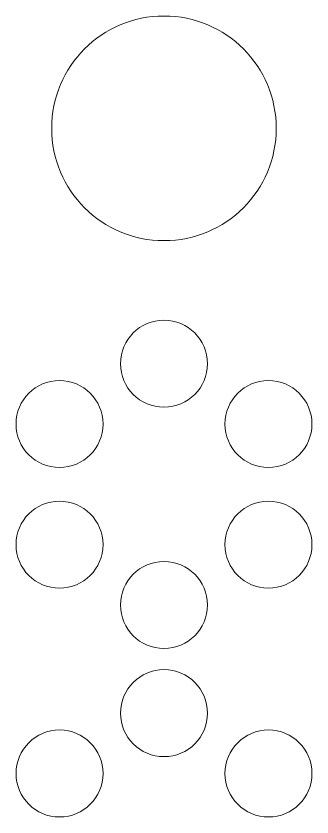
# Model space of a CAD drawing. Header units: millimetres. Extents: x -1200 to 1200, y -590 to 590.
# Drawn here: x 516.7 to 640.3, y -65.7 to 269.2 of the extents above; entities that cross this region are included whole.
import ezdxf

# ---------------------------------------------------------------- set-up
doc = ezdxf.new("R2010")
doc.units = ezdxf.units.MM
doc.header["$MEASUREMENT"] = 0
doc.layers.add('Layer 1', color=7, linetype='Continuous')

msp = doc.modelspace()

# ---------------------------------------------------------------- linework, layer by layer
at = {"layer": 'Layer 1', "color": 250, "lineweight": 20}
for points, knots in [([(531.6115, 222.2714), (531.6115, 222.2714), (531.6717, 224.6937), (531.6717, 224.6937), (531.6717, 224.6937), (531.8529, 227.0822), (531.8529, 227.0822), (531.8529, 227.0822), (532.1517, 229.4344), (532.1517, 229.4344), (532.1517, 229.4344), (532.5617, 231.7457), (532.5617, 231.7457), (532.5617, 231.7457), (533.0874, 234.0158), (533.0874, 234.0158), (533.0874, 234.0158), (533.7192, 236.2423), (533.7192, 236.2423), (533.7192, 236.2423), (534.4572, 238.4232), (534.4572, 238.4232), (534.4572, 238.4232), (535.294, 240.5532), (535.294, 240.5532), (535.294, 240.5532), (536.2347, 242.6325), (536.2347, 242.6325), (536.2347, 242.6325), (537.2692, 244.6562), (537.2692, 244.6562), (537.2692, 244.6562), (538.3978, 246.6246), (538.3978, 246.6246), (538.3978, 246.6246), (539.6205, 248.5299), (539.6205, 248.5299), (539.6205, 248.5299), (540.9274, 250.3728), (540.9274, 250.3728), (540.9274, 250.3728), (542.324, 252.1477), (542.324, 252.1477), (542.324, 252.1477), (543.7974, 253.8552), (543.7974, 253.8552), (543.7974, 253.8552), (545.3504, 255.4875), (545.3504, 255.4875), (545.3504, 255.4875), (546.9808, 257.0453), (546.9808, 257.0453), (546.9808, 257.0453), (548.6856, 258.5234), (548.6856, 258.5234), (548.6856, 258.5234), (550.4582, 259.9167), (550.4582, 259.9167), (550.4582, 259.9167), (552.3006, 261.2281), (552.3006, 261.2281), (552.3006, 261.2281), (554.2034, 262.4501), (554.2034, 262.4501), (554.2034, 262.4501), (556.1665, 263.5804), (556.1665, 263.5804), (556.1665, 263.5804), (558.1873, 264.6164), (558.1873, 264.6164), (558.1873, 264.6164), (560.2662, 265.5583), (560.2662, 265.5583), (560.2662, 265.5583), (562.3908, 266.3987), (562.3908, 266.3987), (562.3908, 266.3987), (564.5686, 267.1377), (564.5686, 267.1377), (564.5686, 267.1377), (566.7945, 267.7681), (566.7945, 267.7681), (566.7945, 267.7681), (569.0614, 268.2945), (569.0614, 268.2945), (569.0614, 268.2945), (571.3693, 268.7075), (571.3693, 268.7075), (571.3693, 268.7075), (573.7158, 269.007), (573.7158, 269.007), (573.7158, 269.007), (576.1008, 269.1856), (576.1008, 269.1856), (576.1008, 269.1856), (578.5198, 269.246), (578.5198, 269.246), (578.5198, 269.246), (580.9387, 269.1856), (580.9387, 269.1856), (580.9387, 269.1856), (583.3236, 269.007), (583.3236, 269.007), (583.3236, 269.007), (585.6701, 268.7075), (585.6701, 268.7075), (585.6701, 268.7075), (587.9781, 268.2945), (587.9781, 268.2945), (587.9781, 268.2945), (590.2473, 267.7681), (590.2473, 267.7681), (590.2473, 267.7681), (592.4685, 267.1377), (592.4685, 267.1377), (592.4685, 267.1377), (594.6461, 266.3987), (594.6461, 266.3987), (594.6461, 266.3987), (596.7756, 265.5583), (596.7756, 265.5583), (596.7756, 265.5583), (598.8496, 264.6164), (598.8496, 264.6164), (598.8496, 264.6164), (600.8705, 263.5804), (600.8705, 263.5804), (600.8705, 263.5804), (602.8383, 262.4501), (602.8383, 262.4501), (602.8383, 262.4501), (604.7411, 261.2281), (604.7411, 261.2281), (604.7411, 261.2281), (606.5789, 259.9167), (606.5789, 259.9167), (606.5789, 259.9167), (608.3537, 258.5234), (608.3537, 258.5234), (608.3537, 258.5234), (610.0564, 257.0453), (610.0564, 257.0453), (610.0564, 257.0453), (611.6865, 255.4875), (611.6865, 255.4875), (611.6865, 255.4875), (613.2421, 253.8527), (613.2421, 253.8527), (613.2421, 253.8527), (614.718, 252.1477), (614.718, 252.1477), (614.718, 252.1477), (616.1141, 250.3728), (616.1141, 250.3728), (616.1141, 250.3728), (617.4213, 248.5299), (617.4213, 248.5299), (617.4213, 248.5299), (618.6441, 246.6246), (618.6441, 246.6246), (618.6441, 246.6246), (619.7701, 244.6562), (619.7701, 244.6562), (619.7701, 244.6562), (620.8072, 242.6325), (620.8072, 242.6325), (620.8072, 242.6325), (621.7453, 240.5532), (621.7453, 240.5532), (621.7453, 240.5532), (622.5845, 238.4232), (622.5845, 238.4232), (622.5845, 238.4232), (623.3201, 236.2423), (623.3201, 236.2423), (623.3201, 236.2423), (623.9544, 234.018), (623.9544, 234.018), (623.9544, 234.018), (624.4753, 231.7457), (624.4753, 231.7457), (624.4753, 231.7457), (624.8877, 229.4344), (624.8877, 229.4344), (624.8877, 229.4344), (625.1868, 227.0822), (625.1868, 227.0822), (625.1868, 227.0822), (625.3699, 224.6937), (625.3699, 224.6937), (625.3699, 224.6937), (625.4302, 222.2714), (625.4302, 222.2714), (625.4302, 222.2714), (625.3699, 219.8491), (625.3699, 219.8491), (625.3699, 219.8491), (625.1868, 217.4607), (625.1868, 217.4607), (625.1868, 217.4607), (624.8877, 215.111), (624.8877, 215.111), (624.8877, 215.111), (624.4753, 212.7974), (624.4753, 212.7974), (624.4753, 212.7974), (623.9544, 210.5272), (623.9544, 210.5272), (623.9544, 210.5272), (623.3201, 208.303), (623.3201, 208.303), (623.3201, 208.303), (622.5845, 206.1222), (622.5845, 206.1222), (622.5845, 206.1222), (621.7453, 203.9897), (621.7453, 203.9897), (621.7453, 203.9897), (620.8072, 201.9127), (620.8072, 201.9127), (620.8072, 201.9127), (619.7701, 199.889), (619.7701, 199.889), (619.7701, 199.889), (618.6441, 197.9207), (618.6441, 197.9207), (618.6441, 197.9207), (617.4213, 196.0152), (617.4213, 196.0152), (617.4213, 196.0152), (616.1141, 194.1727), (616.1141, 194.1727), (616.1141, 194.1727), (614.718, 192.3953), (614.718, 192.3953), (614.718, 192.3953), (613.2443, 190.6902), (613.2443, 190.6902), (613.2443, 190.6902), (611.6865, 189.0576), (611.6865, 189.0576), (611.6865, 189.0576), (610.0564, 187.4975), (610.0564, 187.4975), (610.0564, 187.4975), (608.3537, 186.0219), (608.3537, 186.0219), (608.3537, 186.0219), (606.5789, 184.6261), (606.5789, 184.6261), (606.5789, 184.6261), (604.7411, 183.3147), (604.7411, 183.3147), (604.7411, 183.3147), (602.8383, 182.0927), (602.8383, 182.0927), (602.8383, 182.0927), (600.8705, 180.9625), (600.8705, 180.9625), (600.8705, 180.9625), (598.8496, 179.9263), (598.8496, 179.9263), (598.8496, 179.9263), (596.7756, 178.9845), (596.7756, 178.9845), (596.7756, 178.9845), (594.6461, 178.1442), (594.6461, 178.1442), (594.6461, 178.1442), (592.4685, 177.4075), (592.4685, 177.4075), (592.4685, 177.4075), (590.2473, 176.7748), (590.2473, 176.7748), (590.2473, 176.7748), (587.9781, 176.2508), (587.9781, 176.2508), (587.9781, 176.2508), (585.6701, 175.8401), (585.6701, 175.8401), (585.6701, 175.8401), (583.3236, 175.5408), (583.3236, 175.5408), (583.3236, 175.5408), (580.9387, 175.3573), (580.9387, 175.3573), (580.9387, 175.3573), (578.5198, 175.2969), (578.5198, 175.2969), (578.5198, 175.2969), (576.1008, 175.3573), (576.1008, 175.3573), (576.1008, 175.3573), (573.7158, 175.5408), (573.7158, 175.5408), (573.7158, 175.5408), (571.3693, 175.8401), (571.3693, 175.8401), (571.3693, 175.8401), (569.0589, 176.2508), (569.0589, 176.2508), (569.0589, 176.2508), (566.7945, 176.7748), (566.7945, 176.7748), (566.7945, 176.7748), (564.5686, 177.4075), (564.5686, 177.4075), (564.5686, 177.4075), (562.3933, 178.1442), (562.3933, 178.1442), (562.3933, 178.1442), (560.2662, 178.9845), (560.2662, 178.9845), (560.2662, 178.9845), (558.1873, 179.9263), (558.1873, 179.9263), (558.1873, 179.9263), (556.1665, 180.9625), (556.1665, 180.9625), (556.1665, 180.9625), (554.2034, 182.0927), (554.2034, 182.0927), (554.2034, 182.0927), (552.3006, 183.3147), (552.3006, 183.3147), (552.3006, 183.3147), (550.4582, 184.6261), (550.4582, 184.6261), (550.4582, 184.6261), (548.6856, 186.0219), (548.6856, 186.0219), (548.6856, 186.0219), (546.9831, 187.4975), (546.9831, 187.4975), (546.9831, 187.4975), (545.3504, 189.0576), (545.3504, 189.0576), (545.3504, 189.0576), (543.7974, 190.6902), (543.7974, 190.6902), (543.7974, 190.6902), (542.324, 192.3953), (542.324, 192.3953), (542.324, 192.3953), (540.9274, 194.1727), (540.9274, 194.1727), (540.9274, 194.1727), (539.6205, 196.0152), (539.6205, 196.0152), (539.6205, 196.0152), (538.3978, 197.9207), (538.3978, 197.9207), (538.3978, 197.9207), (537.2692, 199.889), (537.2692, 199.889), (537.2692, 199.889), (536.2347, 201.9127), (536.2347, 201.9127), (536.2347, 201.9127), (535.294, 203.9897), (535.294, 203.9897), (535.294, 203.9897), (534.4572, 206.1222), (534.4572, 206.1222), (534.4572, 206.1222), (533.7192, 208.303), (533.7192, 208.303), (533.7192, 208.303), (533.0874, 210.5272), (533.0874, 210.5272), (533.0874, 210.5272), (532.5617, 212.7998), (532.5617, 212.7998), (532.5617, 212.7998), (532.1517, 215.111), (532.1517, 215.111), (532.1517, 215.111), (531.8529, 217.4607), (531.8529, 217.4607), (531.8529, 217.4607), (531.6717, 219.8491), (531.6717, 219.8491), (531.6717, 219.8491), (531.6115, 222.2714), (531.6115, 222.2714)], [0, 0, 0, 0, 0.0078125, 0.0078125, 0.0078125, 0.015625, 0.015625, 0.015625, 0.0234375, 0.0234375, 0.0234375, 0.03125, 0.03125, 0.03125, 0.0390625, 0.0390625, 0.0390625, 0.046875, 0.046875, 0.046875, 0.0546875, 0.0546875, 0.0546875, 0.0625, 0.0625, 0.0625, 0.0703125, 0.0703125, 0.0703125, 0.078125, 0.078125, 0.078125, 0.0859375, 0.0859375, 0.0859375, 0.09375, 0.09375, 0.09375, 0.1015625, 0.1015625, 0.1015625, 0.109375, 0.109375, 0.109375, 0.1171875, 0.1171875, 0.1171875, 0.125, 0.125, 0.125, 0.1328125, 0.1328125, 0.1328125, 0.140625, 0.140625, 0.140625, 0.1484375, 0.1484375, 0.1484375, 0.15625, 0.15625, 0.15625, 0.1640625, 0.1640625, 0.1640625, 0.171875, 0.171875, 0.171875, 0.1796875, 0.1796875, 0.1796875, 0.1875, 0.1875, 0.1875, 0.1953125, 0.1953125, 0.1953125, 0.203125, 0.203125, 0.203125, 0.2109375, 0.2109375, 0.2109375, 0.21875, 0.21875, 0.21875, 0.2265625, 0.2265625, 0.2265625, 0.234375, 0.234375, 0.234375, 0.2421875, 0.2421875, 0.2421875, 0.25, 0.25, 0.25, 0.2578125, 0.2578125, 0.2578125, 0.265625, 0.265625, 0.265625, 0.2734375, 0.2734375, 0.2734375, 0.28125, 0.28125, 0.28125, 0.2890625, 0.2890625, 0.2890625, 0.296875, 0.296875, 0.296875, 0.3046875, 0.3046875, 0.3046875, 0.3125, 0.3125, 0.3125, 0.3203125, 0.3203125, 0.3203125, 0.328125, 0.328125, 0.328125, 0.3359375, 0.3359375, 0.3359375, 0.34375, 0.34375, 0.34375, 0.3515625, 0.3515625, 0.3515625, 0.359375, 0.359375, 0.359375, 0.3671875, 0.3671875, 0.3671875, 0.375, 0.375, 0.375, 0.3828125, 0.3828125, 0.3828125, 0.390625, 0.390625, 0.390625, 0.3984375, 0.3984375, 0.3984375, 0.40625, 0.40625, 0.40625, 0.4140625, 0.4140625, 0.4140625, 0.421875, 0.421875, 0.421875, 0.4296875, 0.4296875, 0.4296875, 0.4375, 0.4375, 0.4375, 0.4453125, 0.4453125, 0.4453125, 0.453125, 0.453125, 0.453125, 0.4609375, 0.4609375, 0.4609375, 0.46875, 0.46875, 0.46875, 0.4765625, 0.4765625, 0.4765625, 0.484375, 0.484375, 0.484375, 0.4921875, 0.4921875, 0.4921875, 0.5, 0.5, 0.5, 0.5078125, 0.5078125, 0.5078125, 0.515625, 0.515625, 0.515625, 0.5234375, 0.5234375, 0.5234375, 0.53125, 0.53125, 0.53125, 0.5390625, 0.5390625, 0.5390625, 0.546875, 0.546875, 0.546875, 0.5546875, 0.5546875, 0.5546875, 0.5625, 0.5625, 0.5625, 0.5703125, 0.5703125, 0.5703125, 0.578125, 0.578125, 0.578125, 0.5859375, 0.5859375, 0.5859375, 0.59375, 0.59375, 0.59375, 0.6015625, 0.6015625, 0.6015625, 0.609375, 0.609375, 0.609375, 0.6171875, 0.6171875, 0.6171875, 0.625, 0.625, 0.625, 0.6328125, 0.6328125, 0.6328125, 0.640625, 0.640625, 0.640625, 0.6484375, 0.6484375, 0.6484375, 0.65625, 0.65625, 0.65625, 0.6640625, 0.6640625, 0.6640625, 0.671875, 0.671875, 0.671875, 0.6796875, 0.6796875, 0.6796875, 0.6875, 0.6875, 0.6875, 0.6953125, 0.6953125, 0.6953125, 0.703125, 0.703125, 0.703125, 0.7109375, 0.7109375, 0.7109375, 0.71875, 0.71875, 0.71875, 0.7265625, 0.7265625, 0.7265625, 0.734375, 0.734375, 0.734375, 0.7421875, 0.7421875, 0.7421875, 0.75, 0.75, 0.75, 0.7578125, 0.7578125, 0.7578125, 0.765625, 0.765625, 0.765625, 0.7734375, 0.7734375, 0.7734375, 0.78125, 0.78125, 0.78125, 0.7890625, 0.7890625, 0.7890625, 0.796875, 0.796875, 0.796875, 0.8046875, 0.8046875, 0.8046875, 0.8125, 0.8125, 0.8125, 0.8203125, 0.8203125, 0.8203125, 0.828125, 0.828125, 0.828125, 0.8359375, 0.8359375, 0.8359375, 0.84375, 0.84375, 0.84375, 0.8515625, 0.8515625, 0.8515625, 0.859375, 0.859375, 0.859375, 0.8671875, 0.8671875, 0.8671875, 0.875, 0.875, 0.875, 0.8828125, 0.8828125, 0.8828125, 0.890625, 0.890625, 0.890625, 0.8984375, 0.8984375, 0.8984375, 0.90625, 0.90625, 0.90625, 0.9140625, 0.9140625, 0.9140625, 0.921875, 0.921875, 0.921875, 0.9296875, 0.9296875, 0.9296875, 0.9375, 0.9375, 0.9375, 0.9453125, 0.9453125, 0.9453125, 0.953125, 0.953125, 0.953125, 0.9609375, 0.9609375, 0.9609375, 0.96875, 0.96875, 0.96875, 0.9765625, 0.9765625, 0.9765625, 0.984375, 0.984375, 0.984375, 0.9921875, 0.9921875, 0.9921875, 1, 1, 1, 1]), ([(560.3459, 123.852), (560.3459, 133.9008), (568.4851, 142.0493), (578.5198, 142.0493), (588.5543, 142.0493), (596.6912, 133.9008), (596.6912, 123.852), (596.6912, 113.8031), (588.5543, 105.6548), (578.5198, 105.6548), (568.4851, 105.6548), (560.3459, 113.8031), (560.3459, 123.852)], [0, 0, 0, 0, 0.25, 0.25, 0.25, 0.5, 0.5, 0.5, 0.75, 0.75, 0.75, 1, 1, 1, 1]), ([(516.7127, 98.6199), (516.7127, 108.6713), (524.847, 116.817), (534.8841, 116.817), (544.9164, 116.817), (553.0555, 108.6713), (553.0555, 98.6199), (553.0555, 88.5732), (544.9164, 80.4275), (534.8841, 80.4275), (524.847, 80.4275), (516.7127, 88.5732), (516.7127, 98.6199)], [0, 0, 0, 0, 0.25, 0.25, 0.25, 0.5, 0.5, 0.5, 0.75, 0.75, 0.75, 1, 1, 1, 1]), ([(603.9863, 98.6199), (603.9863, 108.6713), (612.1255, 116.817), (622.1578, 116.817), (632.19, 116.817), (640.3292, 108.6713), (640.3292, 98.6199), (640.3292, 88.5732), (632.19, 80.4275), (622.1578, 80.4275), (612.1255, 80.4275), (603.9863, 88.5732), (603.9863, 98.6199)], [0, 0, 0, 0, 0.25, 0.25, 0.25, 0.5, 0.5, 0.5, 0.75, 0.75, 0.75, 1, 1, 1, 1]), ([(516.7127, 48.1627), (516.7127, 58.2093), (524.847, 66.3599), (534.8841, 66.3599), (544.9164, 66.3599), (553.0555, 58.2093), (553.0555, 48.1627), (553.0555, 38.1162), (544.9164, 29.9656), (534.8841, 29.9656), (524.847, 29.9656), (516.7127, 38.1162), (516.7127, 48.1627)], [0, 0, 0, 0, 0.25, 0.25, 0.25, 0.5, 0.5, 0.5, 0.75, 0.75, 0.75, 1, 1, 1, 1]), ([(603.9863, 48.1627), (603.9863, 58.2093), (612.1255, 66.3599), (622.1578, 66.3599), (632.19, 66.3599), (640.3292, 58.2093), (640.3292, 48.1627), (640.3292, 38.1162), (632.19, 29.9656), (622.1578, 29.9656), (612.1255, 29.9656), (603.9863, 38.1162), (603.9863, 48.1627)], [0, 0, 0, 0, 0.25, 0.25, 0.25, 0.5, 0.5, 0.5, 0.75, 0.75, 0.75, 1, 1, 1, 1]), ([(560.3459, 22.933), (560.3459, 32.9795), (568.4851, 41.1303), (578.5198, 41.1303), (588.5543, 41.1303), (596.6912, 32.9795), (596.6912, 22.933), (596.6912, 12.8841), (588.5543, 4.7359), (578.5198, 4.7359), (568.4851, 4.7359), (560.3459, 12.8841), (560.3459, 22.933)], [0, 0, 0, 0, 0.25, 0.25, 0.25, 0.5, 0.5, 0.5, 0.75, 0.75, 0.75, 1, 1, 1, 1]), ([(560.3627, -22.2979), (560.3627, -12.2491), (568.5019, -4.1009), (578.5366, -4.1009), (588.5713, -4.1009), (596.7081, -12.2491), (596.7081, -22.2979), (596.7081, -32.3444), (588.5713, -40.4952), (578.5366, -40.4952), (568.5019, -40.4952), (560.3627, -32.3444), (560.3627, -22.2979)], [0, 0, 0, 0, 0.25, 0.25, 0.25, 0.5, 0.5, 0.5, 0.75, 0.75, 0.75, 1, 1, 1, 1]), ([(516.7294, -47.5301), (516.7294, -37.4787), (524.8639, -29.3281), (534.9011, -29.3281), (544.9334, -29.3281), (553.0725, -37.4787), (553.0725, -47.5301), (553.0725, -57.5767), (544.9334, -65.7224), (534.9011, -65.7224), (524.8639, -65.7224), (516.7294, -57.5767), (516.7294, -47.5301)], [0, 0, 0, 0, 0.25, 0.25, 0.25, 0.5, 0.5, 0.5, 0.75, 0.75, 0.75, 1, 1, 1, 1]), ([(604.0031, -47.5301), (604.0031, -37.4787), (612.1424, -29.3281), (622.1747, -29.3281), (632.2068, -29.3281), (640.3461, -37.4787), (640.3461, -47.5301), (640.3461, -57.5767), (632.2068, -65.7224), (622.1747, -65.7224), (612.1424, -65.7224), (604.0031, -57.5767), (604.0031, -47.5301)], [0, 0, 0, 0, 0.25, 0.25, 0.25, 0.5, 0.5, 0.5, 0.75, 0.75, 0.75, 1, 1, 1, 1])]:
    msp.add_open_spline(points, degree=3, knots=knots, dxfattribs=at)

doc.saveas('drawing.dxf')
